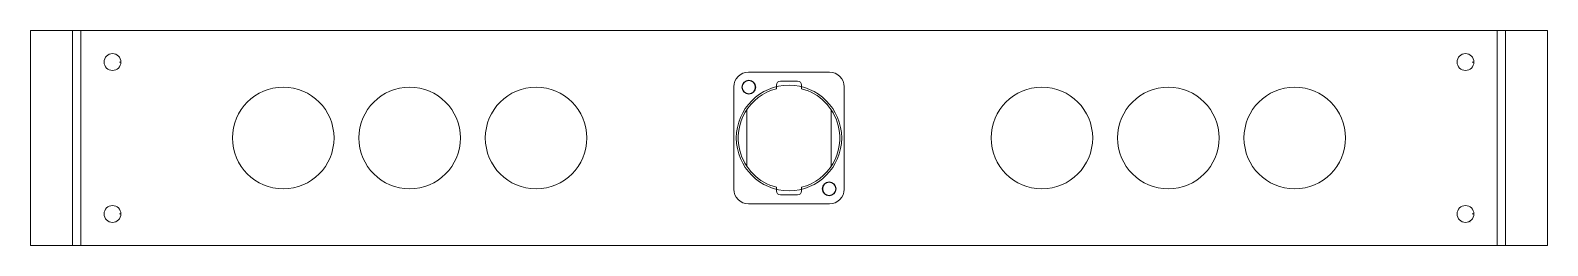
# Model space of a CAD drawing. Header units: millimetres. Extents: x -5 to 355, y 84 to 135.
import ezdxf

# ---------------------------------------------------------------- set-up
doc = ezdxf.new("R2010")
doc.units = ezdxf.units.MM
doc.header["$MEASUREMENT"] = 0
doc.layers.get('0').update_dxf_attribs({"lineweight": 0})

# ---------------------------------------------------------------- blocks, each defined once
blk = doc.blocks.new('Block_0')
at = {"color": 7, "lineweight": 9}
for p, q in [((-5, 84.5), (-5, 135.5)), ((355, 135.5), (-5, 135.5)), ((5, 84.5), (5, 135.5)), ((7, 135.5), (7, 84.5)), ((343, 84.5), (343, 135.5)), ((345, 84.5), (345, 135.5)), ((355, 84.5), (355, 135.5)), ((16.12, 128), (16.5, 128)), ((337.12, 128), (337.5, 128)), ((184.6, 125.6), (165.4, 125.6)), ((172, 121.67), (172, 122.5)), ((177, 123.5), (173, 123.5)), ((178, 121.67), (178, 122.5)), ((161.9, 97.9), (161.9, 122.1)), ((188.1, 97.9), (188.1, 122.1)), ((165, 103.28), (165, 116.72)), ((185, 103.28), (185, 116.72)), ((172, 97.5), (172, 98.33)), ((178, 97.5), (178, 98.33)), ((184.6, 94.4), (165.4, 94.4)), ((177, 96.5), (173, 96.5)), ((16.12, 92), (16.5, 92)), ((337.12, 92), (337.5, 92)), ((-5, 84.5), (355, 84.5))]:
    blk.add_line(p, q, dxfattribs=at)
for points in [[(336.42, 129.74), (336.44, 129.73), (336.61, 129.69)], [(336.59, 90.17), (336.37, 90.21), (336.35, 90.21)]]:
    blk.add_lwpolyline(points, dxfattribs=at)
for centre, radius in [((14.5, 128), 2), ((335.5, 128), 2), ((165.45, 122.05), 1.55), ((55, 110), 12.05), ((85, 110), 12.05), ((115, 110), 12.05), ((235, 110), 12.05), ((265, 110), 12.05), ((295, 110), 12.05), ((184.55, 97.95), 1.55), ((14.5, 92), 2), ((335.5, 92), 2)]:
    blk.add_circle(centre, radius, dxfattribs=at)
for points in [[(165.4, 125.6), (163.47, 125.6), (161.9, 124.03), (161.9, 122.1)], [(173, 123.5), (172.45, 123.5), (172, 123.05), (172, 122.5)], [(178, 122.5), (178, 123.05), (177.55, 123.5), (177, 123.5)], [(188.1, 122.1), (188.1, 124.03), (186.53, 125.6), (184.6, 125.6)], [(161.9, 97.9), (161.9, 95.97), (163.47, 94.4), (165.4, 94.4)], [(172, 97.5), (172, 96.95), (172.45, 96.5), (173, 96.5)], [(177, 96.5), (177.55, 96.5), (178, 96.95), (178, 97.5)], [(184.6, 94.4), (186.53, 94.4), (188.1, 95.97), (188.1, 97.9)]]:
    blk.add_open_spline(points, degree=3, dxfattribs=at)
for points in [[(172, 121.67), (165.55, 120.01), (161.67, 113.45), (163.33, 107), (164.42, 102.75), (167.75, 99.42), (172, 98.33)], [(178, 98.33), (184.45, 99.99), (188.33, 106.55), (186.67, 113), (185.58, 117.25), (182.25, 120.58), (178, 121.67)]]:
    blk.add_open_spline(points, degree=3, knots=[0, 0, 0, 0, 1, 1, 1, 2, 2, 2, 2], dxfattribs=at)
blk = doc.blocks.new('Block_1')
at = {"color": 6, "lineweight": 9}
for p, q in [((7, 135.5), (7, 84.5)), ((7, 135.5), (343, 135.5)), ((343, 84.5), (343, 135.5)), ((184.6, 125.6), (165.4, 125.6)), ((161.9, 97.9), (161.9, 122.1)), ((188.1, 97.9), (188.1, 122.1)), ((184.6, 94.4), (165.4, 94.4)), ((7, 84.5), (343, 84.5))]:
    blk.add_line(p, q, dxfattribs=at)
for points in [[(336.42, 129.74), (336.44, 129.73), (336.61, 129.69)], [(336.59, 90.17), (336.37, 90.21), (336.35, 90.21)]]:
    blk.add_lwpolyline(points, dxfattribs=at)
for centre, radius in [((14.5, 128), 2), ((335.5, 128), 2), ((55, 110), 12.05), ((85, 110), 12.05), ((115, 110), 12.05), ((235, 110), 12.05), ((265, 110), 12.05), ((295, 110), 12.05), ((14.5, 92), 2), ((335.5, 92), 2)]:
    blk.add_circle(centre, radius, dxfattribs=at)
for points in [[(165.4, 125.6), (163.47, 125.6), (161.9, 124.03), (161.9, 122.1)], [(188.1, 122.1), (188.1, 124.03), (186.53, 125.6), (184.6, 125.6)], [(161.9, 97.9), (161.9, 95.97), (163.47, 94.4), (165.4, 94.4)], [(184.6, 94.4), (186.53, 94.4), (188.1, 95.97), (188.1, 97.9)]]:
    blk.add_open_spline(points, degree=3, dxfattribs=at)
blk = doc.blocks.new('Block_2')
at = {"color": 6, "lineweight": 9}
for p, q in [((7, 135.5), (7, 84.5)), ((7, 135.5), (343, 135.5)), ((343, 84.5), (343, 135.5)), ((7, 84.5), (343, 84.5))]:
    blk.add_line(p, q, dxfattribs=at)
for points in [[(336.42, 129.74), (336.44, 129.73), (336.61, 129.69)], [(336.59, 90.17), (336.37, 90.21), (336.35, 90.21)]]:
    blk.add_lwpolyline(points, dxfattribs=at)
for centre, radius in [((14.5, 128), 2), ((335.5, 128), 2), ((175, 110), 12.5), ((165.45, 122.05), 1.65), ((55, 110), 12.05), ((85, 110), 12.05), ((115, 110), 12.05), ((235, 110), 12.05), ((265, 110), 12.05), ((295, 110), 12.05), ((184.55, 97.95), 1.65), ((14.5, 92), 2), ((335.5, 92), 2)]:
    blk.add_circle(centre, radius, dxfattribs=at)

msp = doc.modelspace()

# ---------------------------------------------------------------- block references
for name in ['Block_0', 'Block_1', 'Block_2']:
    msp.add_blockref(name, (0, 0))

doc.saveas('drawing.dxf')
